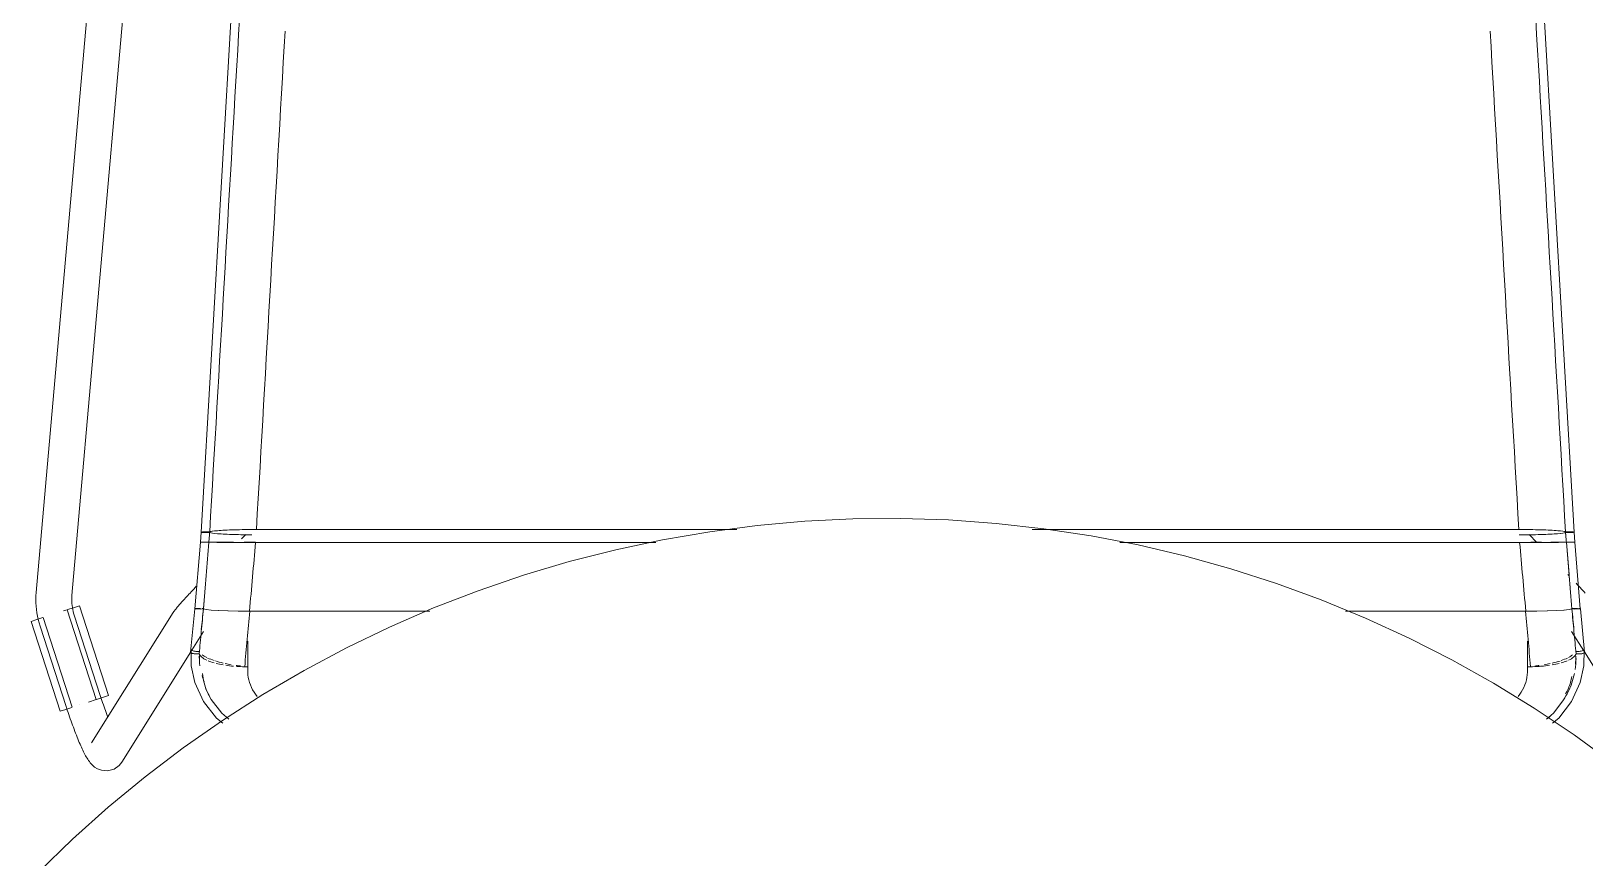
# Model space of a CAD drawing. Header units: millimetres. Extents: x 155927 to 295199, y -4084 to 97293.
# Drawn here: x 166801 to 167320, y 32080 to 32356 of the extents above; entities that cross this region are included whole.
import ezdxf

# ---------------------------------------------------------------- set-up
doc = ezdxf.new("R2010")
doc.units = ezdxf.units.MM
doc.header["$MEASUREMENT"] = 0
doc.layers.add('I-FURN', color=8, linetype='CONTINUOUS', lineweight=9)

msp = doc.modelspace()

# ---------------------------------------------------------------- linework, layer by layer
at = {"layer": 'I-FURN'}
for p, q in [((166841.36, 32612.19), (166802.41, 32168.87)), ((166814.36, 32167.82), (166851.66, 32592.32)), ((166876.84, 32520.91), (166857.55, 32189)), ((167297.08, 32520.91), (167316.36, 32189)), ((167059.3, 32192.63), (167043.36, 32191.2)), ((167075.28, 32193.42), (167059.3, 32192.63)), ((167091.28, 32193.56), (167075.28, 32193.42)), ((167107.27, 32193.07), (167091.28, 32193.56)), ((167123.23, 32191.94), (167107.27, 32193.07)), ((167139.13, 32190.17), (167123.23, 32191.94)), ((166857.28, 32185.64), (166857.55, 32189)), ((166857.62, 32189.02), (166857.55, 32189)), ((166857.55, 32189), (166857.62, 32188.97)), ((166857.81, 32189.05), (166857.62, 32189.02)), ((166857.62, 32188.97), (166857.81, 32188.94)), ((166858.1, 32189.07), (166857.81, 32189.05)), ((166857.81, 32188.94), (166858.11, 32188.92)), ((166858.48, 32189.09), (166858.1, 32189.07)), ((166858.11, 32188.92), (166858.49, 32188.9)), ((166858.93, 32189.1), (166858.48, 32189.09)), ((166858.49, 32188.9), (166858.94, 32188.89)), ((166859.42, 32189.11), (166858.93, 32189.1)), ((166858.94, 32188.89), (166859.43, 32188.89)), ((166859.92, 32189.11), (166859.42, 32189.11)), ((166859.43, 32188.89), (166859.93, 32188.89)), ((166860.39, 32189.1), (166859.92, 32189.11)), ((166859.93, 32188.89), (166860.4, 32188.9)), ((166861.28, 32189.31), (166860.39, 32189.1)), ((166860.4, 32188.9), (166861.3, 32188.69)), ((166863.03, 32189.5), (166861.28, 32189.31)), ((166861.3, 32188.69), (166863.05, 32188.5)), ((166865.53, 32189.66), (166863.03, 32189.5)), ((166863.05, 32188.5), (166865.54, 32188.33)), ((166868.66, 32189.79), (166865.53, 32189.66)), ((166865.54, 32188.33), (166868.66, 32188.21)), ((166872.22, 32189.86), (166868.66, 32189.79)), ((166868.66, 32188.21), (166872.21, 32188.13)), ((166872.52, 32188.25), (166871.05, 32186.72)), ((166872.21, 32188.13), (166874.47, 32188.11)), ((166876.01, 32189.89), (166872.22, 32189.86)), ((167036.58, 32189.89), (166876.01, 32189.89)), ((166876.01, 32189.89), (167036.58, 32189.89)), ((167011.73, 32186.45), (166996.08, 32183.13)), ((167027.5, 32189.14), (167011.73, 32186.45)), ((167043.36, 32191.2), (167027.5, 32189.14)), ((167297.91, 32189.89), (167135.31, 32189.89)), ((167135.31, 32189.89), (167297.91, 32189.89)), ((167154.95, 32187.77), (167139.13, 32190.17)), ((167170.65, 32184.73), (167154.95, 32187.77)), ((167301.69, 32189.86), (167297.91, 32189.89)), ((167298.02, 32188.1), (167301.7, 32188.13)), ((167303.97, 32185.58), (167301.4, 32188.25)), ((167305.26, 32189.79), (167301.69, 32189.86)), ((167301.7, 32188.13), (167305.25, 32188.21)), ((167305.25, 32188.21), (167308.37, 32188.33)), ((167308.39, 32189.66), (167305.26, 32189.79)), ((167308.37, 32188.33), (167310.87, 32188.5)), ((167310.89, 32189.5), (167308.39, 32189.66)), ((167310.87, 32188.5), (167312.62, 32188.69)), ((167312.64, 32189.31), (167310.89, 32189.5)), ((167312.62, 32188.69), (167313.52, 32188.9)), ((167313.53, 32189.1), (167312.64, 32189.31)), ((167313.52, 32188.9), (167313.99, 32188.89)), ((167314, 32189.11), (167313.53, 32189.1)), ((167313.99, 32188.89), (167314.49, 32188.89)), ((167314.5, 32189.11), (167314, 32189.11)), ((167314.49, 32188.89), (167314.98, 32188.89)), ((167314.98, 32189.1), (167314.5, 32189.11)), ((167315.44, 32189.09), (167314.98, 32189.1)), ((167314.98, 32188.89), (167315.43, 32188.9)), ((167315.43, 32188.9), (167315.81, 32188.92)), ((167315.82, 32189.07), (167315.44, 32189.09)), ((167315.81, 32188.92), (167316.11, 32188.94)), ((167316.11, 32189.05), (167315.82, 32189.07)), ((167316.3, 32189.02), (167316.11, 32189.05)), ((167316.11, 32188.94), (167316.3, 32188.97)), ((167316.36, 32189), (167316.3, 32189.02)), ((167316.3, 32188.97), (167316.36, 32189)), ((167316.63, 32185.64), (167316.37, 32189)), ((166857.28, 32185.64), (166855.45, 32163.44)), ((166857.35, 32185.64), (166857.28, 32185.64)), ((166857.28, 32185.64), (166857.35, 32185.64)), ((166857.35, 32185.64), (166857.28, 32185.64)), ((166857.28, 32185.64), (166857.34, 32185.64)), ((166857.53, 32185.63), (166857.82, 32185.63)), ((166857.83, 32185.63), (166857.54, 32185.63)), ((166857.82, 32185.63), (166858.21, 32185.63)), ((166857.83, 32185.64), (166858.22, 32185.64)), ((166858.21, 32185.64), (166857.83, 32185.64)), ((166858.21, 32185.63), (166857.83, 32185.63)), ((166858.66, 32185.65), (166858.21, 32185.64)), ((166858.66, 32185.63), (166858.21, 32185.63)), ((166858.21, 32185.63), (166858.66, 32185.63)), ((166858.22, 32185.64), (166858.67, 32185.65)), ((166859.16, 32185.65), (166858.66, 32185.65)), ((166859.15, 32185.63), (166858.66, 32185.63)), ((166858.66, 32185.63), (166859.15, 32185.63)), ((166858.67, 32185.65), (166859.16, 32185.65)), ((166859.65, 32185.63), (166859.15, 32185.63)), ((166859.15, 32185.63), (166859.65, 32185.63)), ((166859.16, 32185.65), (166859.65, 32185.65)), ((166859.65, 32185.65), (166859.16, 32185.65)), ((166859.65, 32185.65), (166860.12, 32185.64)), ((166860.12, 32185.64), (166859.65, 32185.65)), ((166860.12, 32185.63), (166859.65, 32185.63)), ((166859.65, 32185.63), (166860.12, 32185.63)), ((166861.01, 32185.62), (166860.12, 32185.63)), ((166860.12, 32185.63), (166861, 32185.62)), ((166861, 32185.62), (166862.75, 32185.6)), ((166862.75, 32185.6), (166861.01, 32185.62)), ((166861.02, 32185.66), (166862.77, 32185.67)), ((166862.77, 32185.67), (166861.02, 32185.66)), ((166862.75, 32185.6), (166865.25, 32185.59)), ((166865.25, 32185.59), (166862.76, 32185.6)), ((166862.77, 32185.67), (166865.27, 32185.69)), ((166865.27, 32185.69), (166862.77, 32185.67)), ((166865.25, 32185.59), (166868.39, 32185.58)), ((166868.39, 32185.58), (166865.26, 32185.59)), ((166865.27, 32185.69), (166868.4, 32185.69)), ((166868.39, 32185.69), (166865.27, 32185.69)), ((166871.95, 32185.58), (166868.39, 32185.58)), ((166868.39, 32185.58), (166871.95, 32185.58)), ((166871.95, 32185.7), (166875.73, 32185.7)), ((166875.73, 32185.7), (166871.95, 32185.7)), ((166871.95, 32185.58), (166875.74, 32185.57)), ((166875.74, 32185.57), (166871.96, 32185.58)), ((167009.48, 32185.57), (166875.74, 32185.57)), ((166875.74, 32185.57), (167009.48, 32185.57)), ((166996.08, 32183.13), (166980.57, 32179.18)), ((167298.17, 32185.57), (167164.54, 32185.57)), ((167164.54, 32185.57), (167298.17, 32185.57)), ((167186.23, 32181.07), (167170.65, 32184.73)), ((167301.96, 32185.58), (167298.17, 32185.57)), ((167298.17, 32185.57), (167301.96, 32185.58)), ((167301.96, 32185.7), (167305.52, 32185.69)), ((167305.53, 32185.58), (167301.96, 32185.58)), ((167301.96, 32185.58), (167305.53, 32185.58)), ((167305.52, 32185.69), (167301.97, 32185.7)), ((167308.66, 32185.59), (167305.53, 32185.58)), ((167305.53, 32185.58), (167308.66, 32185.59)), ((167308.64, 32185.69), (167311.14, 32185.67)), ((167311.15, 32185.67), (167308.65, 32185.69)), ((167311.16, 32185.6), (167308.66, 32185.59)), ((167308.66, 32185.59), (167311.17, 32185.6)), ((167311.14, 32185.67), (167312.89, 32185.66)), ((167312.9, 32185.66), (167311.15, 32185.67)), ((167312.91, 32185.62), (167311.17, 32185.6)), ((167311.17, 32185.6), (167312.91, 32185.62)), ((167313.8, 32185.63), (167312.91, 32185.62)), ((167312.91, 32185.62), (167313.8, 32185.63)), ((167313.79, 32185.64), (167314.26, 32185.65)), ((167314.26, 32185.65), (167313.79, 32185.64)), ((167314.27, 32185.63), (167313.8, 32185.63)), ((167313.8, 32185.63), (167314.27, 32185.63)), ((167314.26, 32185.65), (167314.76, 32185.65)), ((167314.76, 32185.65), (167314.26, 32185.65)), ((167314.77, 32185.63), (167314.27, 32185.63)), ((167314.27, 32185.63), (167314.77, 32185.63)), ((167314.76, 32185.65), (167315.25, 32185.65)), ((167315.25, 32185.65), (167314.76, 32185.65)), ((167315.26, 32185.63), (167314.77, 32185.63)), ((167314.77, 32185.63), (167315.26, 32185.63)), ((167315.25, 32185.65), (167315.7, 32185.64)), ((167315.7, 32185.64), (167315.25, 32185.65)), ((167315.71, 32185.63), (167315.26, 32185.63)), ((167315.26, 32185.63), (167315.71, 32185.63)), ((167315.7, 32185.64), (167316.08, 32185.64)), ((167316.09, 32185.64), (167315.7, 32185.64)), ((167316.09, 32185.63), (167315.71, 32185.63)), ((167315.71, 32185.63), (167316.09, 32185.63)), ((167316.08, 32185.64), (167316.38, 32185.64)), ((167316.38, 32185.64), (167316.09, 32185.64)), ((167316.38, 32185.63), (167316.09, 32185.63)), ((167316.09, 32185.63), (167316.39, 32185.63)), ((167316.38, 32185.64), (167316.57, 32185.64)), ((167316.57, 32185.64), (167316.38, 32185.63)), ((167316.57, 32185.64), (167316.38, 32185.64)), ((167316.39, 32185.63), (167316.57, 32185.64)), ((167316.57, 32185.64), (167316.63, 32185.64)), ((167316.63, 32185.64), (167316.57, 32185.64)), ((167316.57, 32185.64), (167316.64, 32185.64)), ((167316.64, 32185.64), (167316.57, 32185.64)), ((167316.64, 32185.64), (167318.46, 32163.44)), ((166980.57, 32179.18), (166965.24, 32174.62)), ((167201.64, 32176.79), (167186.23, 32181.07)), ((167216.88, 32171.9), (167201.64, 32176.79)), ((166855.48, 32170.48), (166855.92, 32170.95)), ((166965.24, 32174.62), (166950.1, 32169.44)), ((167231.9, 32166.4), (167216.88, 32171.9)), ((167314.73, 32174.39), (167314.25, 32174.9)), ((167317.55, 32171.42), (167317.09, 32171.91)), ((167318, 32170.95), (167317.55, 32171.42)), ((167318.44, 32170.48), (167318, 32170.95)), ((166802.33, 32167.73), (166802.3, 32166.59)), ((166802.3, 32166.59), (166802.31, 32165.45)), ((166802.41, 32168.87), (166802.33, 32167.73)), ((166814.3, 32166.47), (166814.31, 32167.13)), ((166814.31, 32165.81), (166814.3, 32166.47)), ((166814.31, 32167.13), (166814.36, 32167.79)), ((166814.34, 32165.15), (166814.31, 32165.81)), ((166814.36, 32167.79), (166814.36, 32167.82)), ((166851.02, 32165.62), (166851.32, 32165.96)), ((166851.32, 32165.96), (166851.64, 32166.31)), ((166851.64, 32166.31), (166851.97, 32166.67)), ((166851.97, 32166.67), (166852.31, 32167.05)), ((166852.31, 32167.05), (166852.67, 32167.44)), ((166852.67, 32167.44), (166853.04, 32167.84)), ((166853.04, 32167.84), (166853.42, 32168.26)), ((166853.42, 32168.26), (166853.81, 32168.68)), ((166853.81, 32168.68), (166854.21, 32169.12)), ((166854.21, 32169.12), (166854.62, 32169.56)), ((166854.62, 32169.56), (166855.05, 32170.01)), ((166855.05, 32170.01), (166855.48, 32170.48)), ((166950.1, 32169.44), (166935.18, 32163.67)), ((167246.69, 32160.31), (167231.9, 32166.4)), ((167318.87, 32170.01), (167318.44, 32170.48)), ((167319.29, 32169.56), (167318.87, 32170.01)), ((167319.7, 32169.12), (167319.29, 32169.56)), ((167320.11, 32168.68), (167319.7, 32169.12)), ((166802.31, 32165.45), (166802.37, 32164.31)), ((166802.37, 32164.31), (166802.48, 32163.17)), ((166802.48, 32163.17), (166802.63, 32162.04)), ((166802.63, 32162.04), (166802.82, 32160.91)), ((166802.82, 32160.91), (166803.06, 32159.8)), ((166814.43, 32130.49), (166804.74, 32160.49)), ((166811.55, 32162.69), (166812.71, 32163.07)), ((166812.81, 32163.1), (166822.5, 32133.09)), ((166812.92, 32163.14), (166814.9, 32163.78)), ((166814.4, 32164.49), (166814.34, 32165.15)), ((166814.49, 32163.83), (166814.4, 32164.49)), ((166814.61, 32163.18), (166814.49, 32163.83)), ((166814.75, 32162.53), (166814.61, 32163.18)), ((166814.92, 32161.89), (166814.75, 32162.53)), ((166814.9, 32163.78), (166816.85, 32164.41)), ((166815.11, 32161.26), (166814.92, 32161.89)), ((166823.82, 32134.45), (166815.11, 32161.26)), ((166826.54, 32134.4), (166816.85, 32164.41)), ((166848.2, 32162.17), (166820.9, 32118.59)), ((166848.2, 32162.17), (166848.42, 32162.49)), ((166848.42, 32162.49), (166848.6, 32162.75)), ((166848.6, 32162.75), (166848.77, 32162.98)), ((166848.77, 32162.98), (166848.95, 32163.2)), ((166848.95, 32163.2), (166849.13, 32163.43)), ((166849.13, 32163.43), (166849.32, 32163.66)), ((166849.32, 32163.66), (166849.52, 32163.9)), ((166849.52, 32163.9), (166849.73, 32164.15)), ((166849.73, 32164.15), (166849.96, 32164.42)), ((166849.96, 32164.42), (166850.2, 32164.7)), ((166850.2, 32164.7), (166850.46, 32164.99)), ((166850.46, 32164.99), (166850.74, 32165.3)), ((166850.74, 32165.3), (166851.02, 32165.62)), ((166855.45, 32163.44), (166854.03, 32148.95)), ((166855.51, 32163.46), (166855.45, 32163.44)), ((166855.45, 32163.44), (166855.52, 32163.46)), ((166855.52, 32163.41), (166855.45, 32163.44)), ((166855.45, 32163.44), (166855.52, 32163.41)), ((166855.7, 32163.49), (166855.51, 32163.46)), ((166855.52, 32163.46), (166855.71, 32163.49)), ((166855.52, 32163.41), (166855.71, 32163.39)), ((166855.99, 32163.51), (166855.7, 32163.49)), ((166855.71, 32163.49), (166856, 32163.51)), ((166855.71, 32163.39), (166856, 32163.37)), ((166856.01, 32163.37), (166855.71, 32163.39)), ((166856.38, 32163.52), (166855.99, 32163.51)), ((166856, 32163.51), (166856.38, 32163.52)), ((166856, 32163.37), (166856.39, 32163.35)), ((166856.39, 32163.35), (166856.01, 32163.37)), ((166856.83, 32163.54), (166856.38, 32163.52)), ((166856.38, 32163.52), (166856.83, 32163.54)), ((166856.39, 32163.35), (166856.84, 32163.34)), ((166856.85, 32163.34), (166856.39, 32163.35)), ((166857.32, 32163.54), (166856.83, 32163.54)), ((166856.83, 32163.54), (166857.32, 32163.54)), ((166856.84, 32163.34), (166857.33, 32163.33)), ((166857.34, 32163.33), (166856.85, 32163.34)), ((166857.33, 32163.33), (166857.83, 32163.34)), ((166857.83, 32163.34), (166857.34, 32163.33)), ((166858.29, 32163.53), (166857.82, 32163.54)), ((166857.82, 32163.54), (166858.29, 32163.53)), ((166857.83, 32163.34), (166858.3, 32163.34)), ((166858.3, 32163.34), (166857.83, 32163.34)), ((166859.19, 32163.15), (166858.3, 32163.34)), ((166858.3, 32163.34), (166859.19, 32163.15)), ((166860.91, 32162.97), (166859.19, 32163.15)), ((166859.19, 32163.15), (166860.93, 32162.97)), ((166863.36, 32162.82), (166860.93, 32162.97)), ((166860.93, 32162.97), (166863.41, 32162.82)), ((166866.44, 32162.71), (166863.4, 32162.82)), ((166863.41, 32162.82), (166866.51, 32162.71)), ((166869.94, 32162.63), (166866.5, 32162.71)), ((166866.51, 32162.71), (166869.94, 32162.63)), ((166870.04, 32162.63), (166873.8, 32162.61)), ((166873.68, 32162.61), (166870.04, 32162.63)), ((166873.8, 32162.61), (166933.92, 32162.61)), ((166933.92, 32162.61), (166873.8, 32162.61)), ((166935.18, 32163.67), (166920.5, 32157.31)), ((167240, 32162.61), (167300.12, 32162.61)), ((167300.12, 32162.61), (167240, 32162.61)), ((167300.12, 32162.61), (167303.88, 32162.63)), ((167303.88, 32162.63), (167300.24, 32162.61)), ((167303.88, 32162.63), (167307.41, 32162.71)), ((167307.41, 32162.71), (167303.97, 32162.63)), ((167307.41, 32162.71), (167310.51, 32162.82)), ((167310.51, 32162.82), (167307.48, 32162.71)), ((167310.51, 32162.82), (167312.99, 32162.97)), ((167312.99, 32162.97), (167310.55, 32162.82)), ((167312.99, 32162.97), (167314.73, 32163.15)), ((167314.73, 32163.15), (167313.01, 32162.97)), ((167315.61, 32163.34), (167314.73, 32163.15)), ((167314.73, 32163.15), (167315.62, 32163.34)), ((167316.08, 32163.34), (167315.61, 32163.34)), ((167315.62, 32163.34), (167316.09, 32163.34)), ((167316.1, 32163.54), (167315.63, 32163.53)), ((167315.63, 32163.53), (167316.1, 32163.54)), ((167316.58, 32163.33), (167316.08, 32163.34)), ((167316.09, 32163.34), (167316.58, 32163.33)), ((167316.6, 32163.54), (167316.1, 32163.54)), ((167316.1, 32163.54), (167316.6, 32163.54)), ((167316.58, 32163.33), (167317.08, 32163.34)), ((167317.07, 32163.34), (167316.58, 32163.33)), ((167317.09, 32163.54), (167316.6, 32163.54)), ((167316.6, 32163.54), (167317.09, 32163.54)), ((167317.52, 32163.35), (167317.07, 32163.34)), ((167317.08, 32163.34), (167317.53, 32163.35)), ((167317.54, 32163.52), (167317.09, 32163.54)), ((167317.09, 32163.54), (167317.54, 32163.52)), ((167317.91, 32163.37), (167317.52, 32163.35)), ((167317.53, 32163.35), (167317.91, 32163.37)), ((167317.91, 32163.37), (167318.21, 32163.39)), ((167318.2, 32163.39), (167317.91, 32163.37)), ((167318.21, 32163.49), (167317.92, 32163.51)), ((167317.92, 32163.51), (167318.21, 32163.49)), ((167318.4, 32163.46), (167318.21, 32163.49)), ((167318.21, 32163.49), (167318.4, 32163.46)), ((167318.21, 32163.39), (167318.4, 32163.41)), ((167318.46, 32163.44), (167318.39, 32163.41)), ((167318.47, 32163.44), (167318.4, 32163.46)), ((167318.4, 32163.46), (167318.46, 32163.44)), ((167318.4, 32163.41), (167318.47, 32163.44)), ((167318.47, 32163.44), (167319.89, 32148.95)), ((166800.69, 32159.19), (166802.65, 32159.82)), ((166810.38, 32129.18), (166800.69, 32159.19)), ((166802.65, 32159.82), (166804.62, 32160.46)), ((166803.06, 32159.8), (166803.35, 32158.69)), ((166803.35, 32158.69), (166803.68, 32157.6)), ((166803.68, 32157.6), (166803.69, 32157.55)), ((166803.69, 32157.55), (166812.41, 32130.74)), ((166854.47, 32149.58), (166858.37, 32155.8)), ((166920.5, 32157.31), (166906.09, 32150.36)), ((167261.23, 32153.63), (167246.69, 32160.31)), ((167315.55, 32155.8), (167319.59, 32149.35)), ((166873.09, 32152.57), (166873.09, 32142.81)), ((166906.09, 32150.36), (166891.97, 32142.84)), ((167275.49, 32146.37), (167261.23, 32153.63)), ((167300.82, 32142.81), (167300.82, 32152.57)), ((166831.06, 32112.21), (166854.1, 32148.98)), ((166854.24, 32144.38), (166854.15, 32149.84)), ((167289.45, 32138.55), (167275.49, 32146.37)), ((167319.68, 32144.38), (167319.77, 32149.84)), ((167319.82, 32148.98), (167342.85, 32112.21)), ((166855.45, 32138.73), (166854.24, 32144.38)), ((166873.15, 32144.05), (166872.1, 32144.05)), ((166891.97, 32142.84), (166878.15, 32134.76)), ((167301.82, 32144.05), (167300.77, 32144.05)), ((167318.46, 32138.73), (167319.68, 32144.38)), ((166858.35, 32132.42), (166855.45, 32138.73)), ((166860.93, 32133.12), (166859.02, 32136.81)), ((166878.15, 32134.76), (166864.68, 32126.14)), ((167303.08, 32130.18), (167289.45, 32138.55)), ((167312.99, 32133.12), (167314.9, 32136.81)), ((167315.56, 32132.42), (167318.46, 32138.73)), ((166812.34, 32129.81), (166810.38, 32129.18)), ((166814.31, 32130.45), (166812.34, 32129.81)), ((166812.55, 32130.28), (166812.41, 32130.74)), ((166812.8, 32129.54), (166812.55, 32130.28)), ((166813.05, 32128.81), (166812.8, 32129.54)), ((166816.95, 32131.3), (166817.03, 32131.33)), ((166819.92, 32132.26), (166822.4, 32133.06)), ((166824.59, 32133.77), (166822.61, 32133.13)), ((166823.93, 32134.12), (166823.82, 32134.45)), ((166824.15, 32133.43), (166823.93, 32134.12)), ((166824.38, 32132.74), (166824.15, 32133.43)), ((166824.62, 32132.05), (166824.38, 32132.74)), ((166826.54, 32134.4), (166824.59, 32133.77)), ((166824.85, 32131.37), (166824.62, 32132.05)), ((166825.08, 32130.7), (166824.85, 32131.37)), ((166825.32, 32130.03), (166825.08, 32130.7)), ((166825.56, 32129.38), (166825.32, 32130.03)), ((166825.79, 32128.73), (166825.56, 32129.38)), ((166862.69, 32126.89), (166858.35, 32132.42)), ((166864.43, 32128.55), (166860.93, 32133.12)), ((167316.37, 32121.26), (167303.08, 32130.18)), ((167309.49, 32128.55), (167312.99, 32133.12)), ((167311.23, 32126.89), (167315.56, 32132.42)), ((166813.29, 32128.07), (166813.05, 32128.81)), ((166813.55, 32127.35), (166813.29, 32128.07)), ((166813.8, 32126.62), (166813.55, 32127.35)), ((166814.05, 32125.91), (166813.8, 32126.62)), ((166814.31, 32125.2), (166814.05, 32125.91)), ((166814.56, 32124.5), (166814.31, 32125.2)), ((166814.82, 32123.81), (166814.56, 32124.5)), ((166826.03, 32128.09), (166825.79, 32128.73)), ((166826.26, 32127.47), (166826.03, 32128.09)), ((166864.68, 32126.14), (166851.56, 32116.99)), ((166864.74, 32125.24), (166862.69, 32126.89)), ((166866.77, 32126.59), (166864.43, 32128.55)), ((167307.15, 32126.59), (167309.49, 32128.55)), ((167309.17, 32125.24), (167311.23, 32126.89)), ((166815.07, 32123.14), (166814.82, 32123.81)), ((166815.32, 32122.47), (166815.07, 32123.14)), ((166815.58, 32121.82), (166815.32, 32122.47)), ((166815.83, 32121.18), (166815.58, 32121.82)), ((166816.08, 32120.55), (166815.83, 32121.18)), ((166816.33, 32119.94), (166816.08, 32120.55)), ((166816.58, 32119.34), (166816.33, 32119.94)), ((166816.82, 32118.77), (166816.58, 32119.34)), ((167329.29, 32111.83), (167316.37, 32121.26)), ((166817.06, 32118.2), (166816.82, 32118.77)), ((166817.3, 32117.66), (166817.06, 32118.2)), ((166817.54, 32117.13), (166817.3, 32117.66)), ((166817.78, 32116.62), (166817.54, 32117.13)), ((166818.01, 32116.13), (166817.78, 32116.62)), ((166818.24, 32115.66), (166818.01, 32116.13)), ((166818.47, 32115.2), (166818.24, 32115.66)), ((166818.7, 32114.76), (166818.47, 32115.2)), ((166818.93, 32114.34), (166818.7, 32114.76)), ((166819.16, 32113.92), (166818.93, 32114.34)), ((166819.39, 32113.53), (166819.16, 32113.92)), ((166851.56, 32116.99), (166838.81, 32107.31)), ((166819.64, 32113.13), (166819.39, 32113.53)), ((166819.89, 32112.75), (166819.64, 32113.13)), ((166820.17, 32112.36), (166819.89, 32112.75)), ((166820.48, 32111.95), (166820.17, 32112.36)), ((166820.85, 32111.53), (166820.48, 32111.95)), ((166821.32, 32111.06), (166820.85, 32111.53)), ((166821.94, 32110.54), (166821.32, 32111.06)), ((166822.86, 32109.98), (166821.94, 32110.54)), ((166824.24, 32109.45), (166822.86, 32109.98)), ((166826.21, 32109.28), (166824.24, 32109.45)), ((166828.44, 32109.87), (166826.21, 32109.28)), ((166830.17, 32111.09), (166828.44, 32109.87)), ((166830.17, 32111.09), (166831.06, 32112.21)), ((166838.81, 32107.31), (166826.47, 32097.14)), ((166826.47, 32097.14), (166814.54, 32086.48)), ((166814.54, 32086.48), (166803.04, 32075.35))]:
    msp.add_line(p, q, dxfattribs=at)
for points in [[(166860.39, 32189.1), (166863.61, 32244.5), (166870.05, 32355.26), (166876.49, 32465.86), (166879.71, 32521.1)], [(167313.53, 32189.1), (167310.31, 32244.5), (167303.87, 32355.26), (167297.43, 32465.86), (167294.21, 32521.1)], [(166876.01, 32189.89), (166879.2, 32245.42), (166882.4, 32300.95), (166885.59, 32356.38)], [(167288.32, 32356.38), (167291.52, 32300.92), (167294.71, 32245.42), (167297.91, 32189.89)], [(166860.39, 32188.9), (166859.8, 32188.88), (166858.29, 32188.88), (166857.55, 32188.96), (166857.55, 32189)], [(166860.39, 32189.1), (166860.34, 32188.52), (166860.25, 32187.36), (166860.16, 32186.21), (166860.12, 32185.63)], [(166860.39, 32188.9), (166860.35, 32188.36), (166860.26, 32187.27), (166860.17, 32186.19), (166860.12, 32185.64)], [(167313.52, 32188.9), (167313.57, 32188.36), (167313.66, 32187.27), (167313.75, 32186.19), (167313.79, 32185.64)], [(167313.53, 32189.1), (167313.57, 32188.52), (167313.66, 32187.36), (167313.75, 32186.21), (167313.8, 32185.63)], [(166858.3, 32163.34), (166858.61, 32167.05), (166859.21, 32174.48), (166859.81, 32181.91), (166860.12, 32185.63)], [(166874.71, 32174.08), (166875.05, 32177.91), (166875.4, 32181.74), (166875.74, 32185.57)], [(167298.17, 32185.57), (167298.52, 32181.74), (167298.86, 32177.91), (167299.21, 32174.08)], [(167314.68, 32174.96), (167314.38, 32178.52), (167314.09, 32182.08), (167313.79, 32185.64)], [(167315.61, 32163.34), (167315.31, 32167.05), (167314.71, 32174.48), (167314.1, 32181.91), (167313.8, 32185.63)], [(166859.5, 32178.09), (166859.53, 32178.5), (166859.57, 32178.91), (166859.6, 32179.32)], [(166858.29, 32163.53), (166858.59, 32167.18), (166858.9, 32170.83), (166859.2, 32174.48)], [(166873.68, 32162.61), (166874.02, 32166.43), (166874.37, 32170.25), (166874.71, 32174.08)], [(167299.21, 32174.08), (167299.55, 32170.25), (167299.89, 32166.43), (167300.24, 32162.61)], [(167315.12, 32169.64), (167314.98, 32171.29), (167314.85, 32172.93), (167314.71, 32174.58)], [(166858.3, 32163.34), (166858.06, 32160.82), (166857.58, 32155.78), (166857.1, 32150.83), (166856.86, 32148.39)], [(166858.29, 32163.53), (166858.05, 32161.16), (166857.82, 32158.79), (166857.58, 32156.45)], [(166873.8, 32162.61), (166873.49, 32159.47), (166872.9, 32153.22), (166872.36, 32147.08), (166872.1, 32144.05)], [(167300.12, 32162.61), (167300.42, 32159.47), (167301.01, 32153.22), (167301.56, 32147.08), (167301.82, 32144.05)], [(167315.62, 32163.34), (167315.86, 32160.82), (167316.33, 32155.78), (167316.81, 32150.83), (167317.05, 32148.39)], [(167315.65, 32163.34), (167315.88, 32161.03), (167316.1, 32158.72), (167316.33, 32156.45)], [(166854.21, 32149.69), (166854.25, 32149.65), (166854.38, 32149.55), (166854.67, 32149.42), (166855.06, 32149.3), (166855.51, 32149.21), (166856.01, 32149.15), (166856.5, 32149.11), (166856.82, 32149.12), (166856.97, 32149.12)], [(166859.41, 32146.22), (166858.72, 32146.55), (166857.57, 32147.25), (166857.01, 32148), (166856.86, 32148.39)], [(166856.9, 32147.56), (166856.92, 32146.91), (166856.95, 32146.26), (166857.01, 32145.61)], [(166857.04, 32144.39), (166856.92, 32145.5), (166856.92, 32146.63), (166856.94, 32147.76)], [(166857.88, 32148.03), (166858.28, 32147.71), (166858.8, 32147.39), (166859.45, 32147.08)], [(166859.69, 32146.96), (166860.33, 32146.67), (166861.07, 32146.39), (166861.89, 32146.13)], [(166861.84, 32145.34), (166861.11, 32145.54), (166860.48, 32145.78), (166859.88, 32146.02)], [(166862.32, 32145.97), (166863.12, 32145.72), (166864, 32145.49), (166864.91, 32145.27)], [(166864.89, 32144.66), (166864.05, 32144.8), (166863.25, 32144.97), (166862.51, 32145.15)], [(166865.58, 32145.12), (166866.22, 32144.98), (166866.88, 32144.84), (166867.56, 32144.72)], [(167306.34, 32144.73), (167307.02, 32144.85), (167307.68, 32144.98), (167308.34, 32145.12)], [(167309, 32145.27), (167309.92, 32145.48), (167310.87, 32145.71), (167311.72, 32145.96)], [(167311.4, 32145.15), (167310.66, 32144.97), (167309.85, 32144.81), (167309.02, 32144.66)], [(167312.04, 32146.11), (167312.85, 32146.38), (167313.66, 32146.67), (167314.22, 32146.96)], [(167314.05, 32146.02), (167313.46, 32145.77), (167312.8, 32145.54), (167312.07, 32145.33)], [(167314.47, 32147.08), (167315.1, 32147.39), (167315.5, 32147.71), (167315.83, 32148.03)], [(167317.02, 32146.85), (167317, 32145.59), (167316.91, 32144.33), (167316.72, 32143.09)], [(167316.82, 32144.88), (167316.93, 32145.76), (167316.95, 32146.66), (167316.95, 32147.56)], [(166857.83, 32141.14), (166858.03, 32140.42), (166858.27, 32139.7), (166858.53, 32138.99)], [(166868.38, 32144.22), (166867.48, 32144.3), (166866.6, 32144.4), (166865.75, 32144.52)], [(166869.26, 32144.47), (166869.73, 32144.4), (166870.21, 32144.35), (166870.69, 32144.3)], [(166872.1, 32144.05), (166871.15, 32144.06), (166870.22, 32144.1), (166869.31, 32144.15)], [(166873.1, 32142.54), (166873.09, 32143.04), (166873.1, 32143.55), (166873.15, 32144.05)], [(167300.77, 32144.05), (167300.81, 32143.55), (167300.83, 32143.04), (167300.83, 32142.53)], [(167304.6, 32144.15), (167303.69, 32144.1), (167302.76, 32144.06), (167301.82, 32144.05)], [(167303.23, 32144.29), (167303.73, 32144.35), (167304.23, 32144.41), (167304.72, 32144.49)], [(167308.55, 32127.73), (167308.12, 32127.32), (167307.67, 32126.92), (167307.21, 32126.54)]]:
    msp.add_open_spline(points, degree=3, dxfattribs=at)
for points, knots in [([(166857.55, 32189), (166857.55, 32189.02), (166857.69, 32189.04), (166858.08, 32189.07), (166858.46, 32189.09), (166858.92, 32189.1), (166859.42, 32189.11), (166859.92, 32189.11), (166860.24, 32189.1), (166860.39, 32189.1)], [-0.498493, -0.498493, -0.498493, -0.498493, -0.375, -0.3125, -0.25, -0.1875, -0.125, -0.0625, 0, 0, 0, 0]), ([(166860.39, 32189.1), (166860.66, 32189.24), (166862.05, 32189.45), (166865.41, 32189.67), (166868.58, 32189.79), (166872.18, 32189.87), (166874.73, 32189.89), (166876.01, 32189.89)], [-1, -1, -1, -1, -0.666667, -0.5, -0.333333, -0.166667, 0, 0, 0, 0]), ([(166874.47, 32188.11), (166872.44, 32188.12), (166869.22, 32188.18), (166865.43, 32188.33), (166862.08, 32188.55), (166860.68, 32188.75), (166860.39, 32188.9)], [-0.9335619, -0.9335619, -0.9335619, -0.9335619, -0.6666667, -0.5, -0.3333333, 0, 0, 0, 0]), ([(167297.91, 32189.89), (167299.19, 32189.89), (167301.73, 32189.87), (167305.34, 32189.79), (167308.51, 32189.67), (167311.86, 32189.45), (167313.25, 32189.24), (167313.53, 32189.1)], [-1, -1, -1, -1, -0.833333, -0.666667, -0.5, -0.333333, 0, 0, 0, 0]), ([(167313.52, 32188.9), (167313.23, 32188.75), (167311.84, 32188.55), (167308.49, 32188.33), (167305.33, 32188.2), (167301.77, 32188.12), (167299.26, 32188.1), (167298.02, 32188.1)], [-1, -1, -1, -1, -0.6666667, -0.5, -0.3333333, -0.1666667, -0.003964, -0.003964, -0.003964, -0.003964]), ([(167316.37, 32189), (167316.37, 32188.98), (167316.23, 32188.95), (167315.83, 32188.92), (167315.44, 32188.9), (167314.99, 32188.89), (167314.49, 32188.88), (167313.99, 32188.89), (167313.67, 32188.89), (167313.52, 32188.9)], [-0.5, -0.5, -0.5, -0.5, -0.375, -0.3125, -0.25, -0.1875, -0.125, -0.0625, 0, 0, 0, 0]), ([(167313.53, 32189.1), (167313.75, 32189.1), (167314.24, 32189.11), (167314.88, 32189.11), (167315.34, 32189.1), (167315.75, 32189.08), (167316.21, 32189.05), (167316.37, 32189.02), (167316.37, 32189)], [-1, -1, -1, -1, -0.90625, -0.8125, -0.765625, -0.71875, -0.625, -0.501507, -0.501507, -0.501507, -0.501507]), ([(166856.86, 32148.39), (166856.72, 32148.37), (166856.44, 32148.34), (166856.01, 32148.32), (166855.64, 32148.33), (166855.35, 32148.36), (166855.08, 32148.39), (166854.83, 32148.44), (166854.6, 32148.5), (166854.41, 32148.57), (166854.21, 32148.67), (166854.11, 32148.75), (166854.08, 32148.8)], [0, 0, 0, 0, 0.0555556, 0.1111111, 0.1666667, 0.1944444, 0.2222222, 0.2777778, 0.3055556, 0.3333333, 0.3888889, 0.4444444, 0.4444444, 0.4444444, 0.4444444]), ([(167317.05, 32148.39), (167316.91, 32148), (167316.34, 32147.25), (167315.21, 32146.56), (167314.53, 32146.23)], [0, 0, 0, 0, 0.1666667, 0.3309695, 0.3309695, 0.3309695, 0.3309695]), ([(167316.95, 32149.12), (167317.17, 32149.11), (167317.66, 32149.12), (167318.41, 32149.2), (167319.08, 32149.36), (167319.51, 32149.53), (167319.66, 32149.65), (167319.7, 32149.69)], [-1, -1, -1, -1, -0.90625, -0.8125, -0.71875, -0.625, -0.5625, -0.5625, -0.5625, -0.5625]), ([(167319.84, 32148.8), (167319.82, 32148.77), (167319.78, 32148.73), (167319.67, 32148.65), (167319.48, 32148.55), (167319.16, 32148.45), (167318.76, 32148.37), (167318.41, 32148.34), (167318.03, 32148.32), (167317.59, 32148.33), (167317.23, 32148.36), (167317.05, 32148.39)], [0.5555556, 0.5555556, 0.5555556, 0.5555556, 0.5833333, 0.6180556, 0.6527778, 0.7222222, 0.7916667, 0.8263889, 0.8611111, 0.9305556, 1, 1, 1, 1]), ([(166860.93, 32133.15), (166860.42, 32133.97), (166858.84, 32136.69), (166858.24, 32139.68), (166857.96, 32141.78)], [-0.4024189, -0.4024189, -0.4024189, -0.4024189, -0.3333333, -0.1789981, -0.1789981, -0.1789981, -0.1789981]), ([(166876.26, 32134.16), (166875.49, 32135.07), (166873.56, 32138.07), (166872.93, 32141.67), (166873.15, 32144.05)], [0.5, 0.5, 0.5, 0.5, 0.6666667, 1, 1, 1, 1]), ([(167300.77, 32144.05), (167300.98, 32141.67), (167300.35, 32138.07), (167298.42, 32135.07), (167297.66, 32134.16)], [0, 0, 0, 0, 0.3333333, 0.5, 0.5, 0.5, 0.5]), ([(167308.17, 32144.52), (167307.32, 32144.4), (167306.19, 32144.25), (167305, 32144.19), (167304.74, 32144.18)], [0.7086869, 0.7086869, 0.7086869, 0.7086869, 0.8333333, 0.8692123, 0.8692123, 0.8692123, 0.8692123]), ([(167316.47, 32141.81), (167316.03, 32139.7), (167315.02, 32136.62), (167313.39, 32133.85), (167312.8, 32132.99)], [0.1763318, 0.1763318, 0.1763318, 0.1763318, 0.3333333, 0.408557, 0.408557, 0.408557, 0.408557]), ([(167313.52, 32135.05), (167313.86, 32135.64), (167314.88, 32137.49), (167315.38, 32139.47), (167315.61, 32140.84)], [0.6175454, 0.6175454, 0.6175454, 0.6175454, 0.6666667, 0.7702374, 0.7702374, 0.7702374, 0.7702374])]:
    msp.add_open_spline(points, degree=3, knots=knots, dxfattribs=at)

doc.saveas('drawing.dxf')
